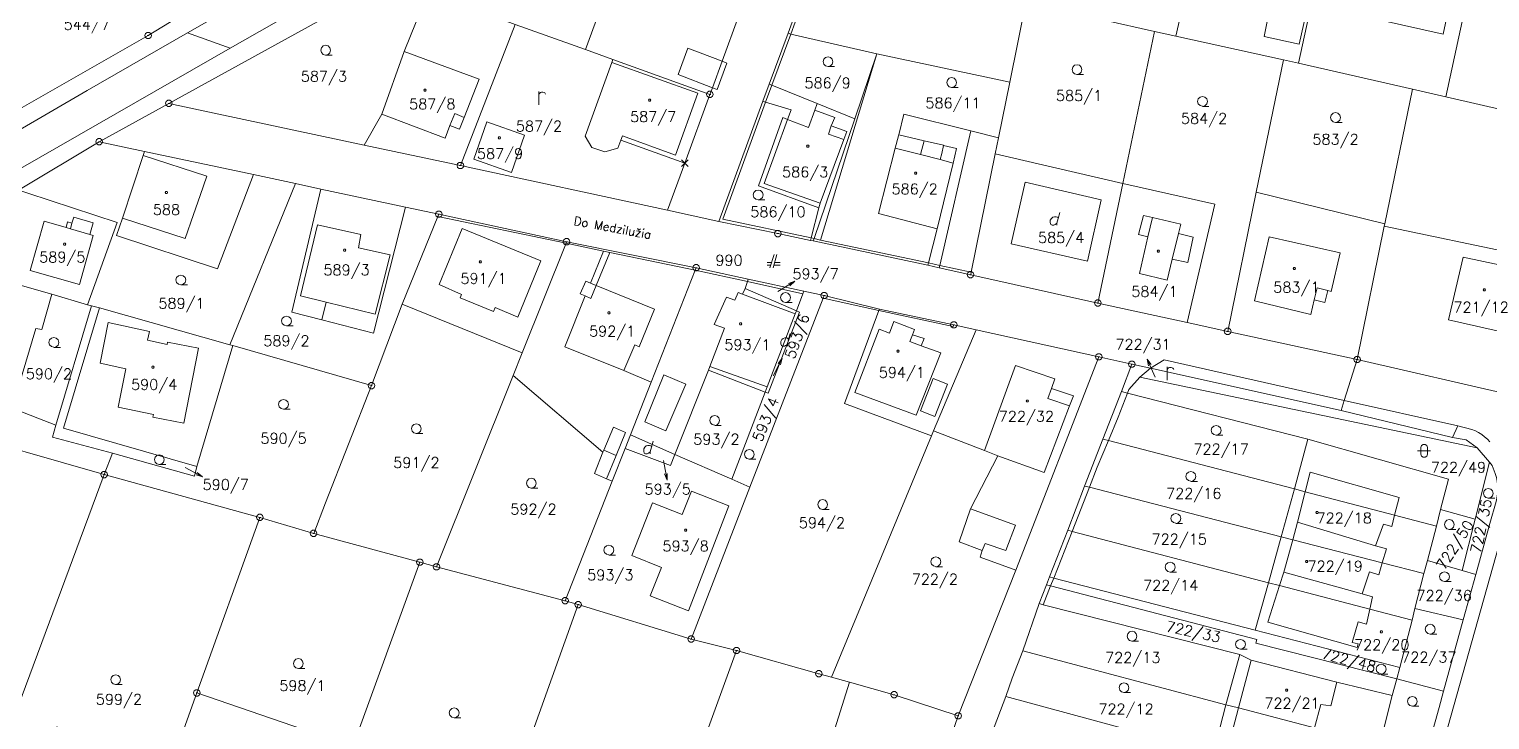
# Model space of a CAD drawing. Extents: x -443817 to 3, y -1171930 to -442383.
# Drawn here: x -442934 to -442713, y -1170515.4 to -1170410.9 of the extents above; entities that cross this region are included whole.
import ezdxf
from ezdxf.enums import TextEntityAlignment as Align

# ---------------------------------------------------------------- set-up
doc = ezdxf.new("R2010")
doc.units = 0
doc.header["$LTSCALE"] = 0.5
doc.header["$PDMODE"] = 3
doc.header["$PDSIZE"] = 0.5
for name, color, linetype, lineweight in [('KLADPAR', 7, 'Continuous', 0), ('ZAPPAR', 7, 'Continuous', 0), ('ZNACKY', 7, 'Continuous', 0)]:
    doc.layers.add(name, color=color, linetype=linetype, lineweight=lineweight)
doc.styles.add('ROMANS', font='romans.shx', dxfattribs={"height": 0.2})

# ---------------------------------------------------------------- blocks, each defined once
blk = doc.blocks.new('$5')
at = {"color": 0}
blk.add_line((-0.12, 0), (0.12, 0), dxfattribs=at)
at = {"color": 0, "flags": 128}
blk.add_lwpolyline([(0.15, 0.48), (0.4, 0.3), (0.5, 0.01), (0.4, -0.28), (0.15, -0.46), (-0.16, -0.46), (-0.41, -0.28), (-0.51, 0.01), (-0.41, 0.3), (-0.16, 0.48), (0.15, 0.48)], dxfattribs=at)
blk = doc.blocks.new('$30')
at = {"color": 0, "flags": 128}
blk.add_lwpolyline([(0, 0), (-0.38, 0.1), (-0.65, 0.37), (-0.75, 0.74), (-0.65, 1.11), (-0.38, 1.38), (-0.01, 1.48), (0.36, 1.38), (0.63, 1.11), (0.73, 0.73), (0.63, 0.35), (0.36, 0.08), (-0.02, -0.02), (0.98, -0.02)], dxfattribs=at)
blk = doc.blocks.new('$489')
at = {"color": 0}
blk.add_line((-0.2, 2), (0, 3), dxfattribs=at)
at = {"color": 0, "flags": 128}
blk.add_lwpolyline([(0, 0), (0, 3), (0.2, 2)], dxfattribs=at)
blk = doc.blocks.new('$431')
at = {"color": 0}
blk.add_line((0.63, 0.99), (0.9, 1.89), dxfattribs=at)
at = {"color": 0, "flags": 128}
blk.add_lwpolyline([(0.45, 0), (0.45, 0.27), (0.63, 0.99), (0.54, 1.17), (0.36, 1.26), (0.09, 1.26), (-0.18, 1.17), (-0.36, 0.99), (-0.54, 0.72), (-0.54, 0.36), (-0.45, 0.09), (-0.27, 0), (0, 0), (0.18, 0.09), (0.45, 0.27)], dxfattribs=at)
blk = doc.blocks.new('$45')
at = {"color": 0, "flags": 128}
blk.add_lwpolyline([(0.09, 0.15), (0.18, 0), (0.09, -0.15), (-0.09, -0.15), (-0.18, 0), (-0.09, 0.15), (0.09, 0.15)], dxfattribs=at)
blk = doc.blocks.new('$479')
at = {"color": 0, "flags": 128}
for points in [[(0, 0), (0, 1.27), (0, 2)], [(0, 1.6), (0.1, 1.73), (0.23, 1.84), (0.37, 1.89), (0.6, 1.9), (0.77, 1.87), (0.87, 1.8), (0.96, 1.7), (1, 1.6)]]:
    blk.add_lwpolyline(points, dxfattribs=at)
blk = doc.blocks.new('$42')
at = {"color": 0, "flags": 128}
for points in [[(-1, 1), (0.27, 1), (1, 1)], [(-0.5, 1.5), (-0.4, 1.79), (-0.15, 1.97), (0.16, 1.97), (0.41, 1.79), (0.51, 1.5), (0.51, 0.5), (0.41, 0.21), (0.16, 0.03), (-0.15, 0.03), (-0.4, 0.21), (-0.5, 0.5), (-0.5, 1.5)]]:
    blk.add_lwpolyline(points, dxfattribs=at)
blk = doc.blocks.new('$432')
at = {"color": 0}
for p, q in [((-0.32, 0.8), (-1, 0.8)), ((-1, 0.4), (-0.46, 0.4)), ((0.1, 2), (-0.6, 0)), ((-0.1, 0), (0.5, 2)), ((0.02, 0.4), (1, 0.4)), ((1, 0.8), (0.14, 0.8))]:
    blk.add_line(p, q, dxfattribs=at)

msp = doc.modelspace()

# ---------------------------------------------------------------- linework, layer by layer
at = {"layer": 'KLADPAR', "color": 7, "linetype": 'Continuous', "flags": 128}
for points in [[(-442799.44, -1170357.61), (-442803, -1170367.32), (-442804.82, -1170372.3), (-442805.81, -1170375.02), (-442805.93, -1170375.34), (-442811.09, -1170389.42), (-442812.89, -1170394.34), (-442819.16, -1170411.56), (-442822.02, -1170419.25), (-442822.97, -1170421.85), (-442829.62, -1170440.01), (-442837.4, -1170438.34), (-442834.8, -1170431.23), (-442830.99, -1170420.81), (-442830.61, -1170419.79), (-442829.15, -1170415.79), (-442824.19, -1170402.22), (-442811.76, -1170368.21), (-442810.24, -1170364.05), (-442799.44, -1170357.61)], [(-442760.53, -1170411.99), (-442763.76, -1170411.28), (-442778.98, -1170407.84), (-442774.83, -1170388.87), (-442756.14, -1170392.76), (-442760.53, -1170411.99)], [(-442849.82, -1170414), (-442860.47, -1170410.21), (-442873.6, -1170405.27), (-442878.78, -1170403.37), (-442877.39, -1170402.6), (-442855.96, -1170390.69), (-442854.64, -1170391.17), (-442842.99, -1170395.4), (-442849.82, -1170414)], [(-442783.22, -1170406.97), (-442785.61, -1170418.94), (-442805.76, -1170414.69), (-442818.76, -1170411.69), (-442819.16, -1170411.56), (-442812.89, -1170394.34), (-442812.52, -1170394.48), (-442809.4, -1170395.67), (-442813.12, -1170405.62), (-442803.66, -1170409.25), (-442802.43, -1170409.72), (-442796.49, -1170394.23), (-442794.75, -1170394.8), (-442781.63, -1170399.12), (-442783.22, -1170406.97)], [(-442741.95, -1170416.1), (-442744.22, -1170415.58), (-442760.53, -1170411.99), (-442756.14, -1170392.76), (-442737.71, -1170396.6), (-442741.95, -1170416.1)], [(-442824.19, -1170402.22), (-442829.15, -1170415.79), (-442830.61, -1170419.79), (-442830.99, -1170420.81), (-442845.66, -1170415.51), (-442849.82, -1170414), (-442842.99, -1170395.4), (-442824.19, -1170402.22)], [(-442724.72, -1170420.04), (-442741.95, -1170416.1), (-442737.71, -1170396.6), (-442733.54, -1170397.47), (-442733.01, -1170394.98), (-442714.84, -1170398.78), (-442719.67, -1170421.2), (-442724.72, -1170420.04)], [(-442940.01, -1170425.63), (-442940.7, -1170417.99), (-442941.28, -1170411.07), (-442943.66, -1170411.22), (-442943.96, -1170408.07), (-442946.92, -1170408.3), (-442946.92, -1170408.87), (-442949.97, -1170409.05), (-442953.9, -1170401.94), (-442956.54, -1170398.23), (-442956.58, -1170397.65), (-442935.92, -1170399.63), (-442932.01, -1170400.98), (-442910.41, -1170408.53), (-442915.98, -1170411.9), (-442940.01, -1170425.63)], [(-442719.67, -1170421.2), (-442714.84, -1170398.78), (-442712.75, -1170399.22), (-442692.18, -1170403.51), (-442697.09, -1170426.37), (-442719.67, -1170421.2)], [(-442878.78, -1170403.37), (-442873.6, -1170405.27), (-442877.25, -1170414.31), (-442880.63, -1170423.79), (-442883.31, -1170428.49), (-442912.84, -1170422.16), (-442878.78, -1170403.37)], [(-442883.31, -1170428.49), (-442880.63, -1170423.79), (-442877.25, -1170414.31), (-442873.6, -1170405.27), (-442860.47, -1170410.21), (-442868.74, -1170431.57), (-442883.31, -1170428.49)], [(-442783.22, -1170406.97), (-442778.98, -1170407.84), (-442763.76, -1170411.28), (-442768.54, -1170434.3), (-442787.85, -1170429.81), (-442787.36, -1170427.38), (-442785.61, -1170418.94), (-442783.22, -1170406.97)], [(-442834.8, -1170431.23), (-442837.4, -1170438.34), (-442868.74, -1170431.57), (-442860.47, -1170410.21), (-442849.82, -1170414), (-442845.66, -1170415.51), (-442845.83, -1170415.98), (-442849.86, -1170427.15), (-442848.84, -1170428.84), (-442846.91, -1170429.52), (-442844.91, -1170428.92), (-442844.49, -1170427.75), (-442834.8, -1170431.23)], [(-442809.05, -1170424.49), (-442814.76, -1170422.17), (-442821.62, -1170419.41), (-442822.02, -1170419.25), (-442819.16, -1170411.56), (-442818.76, -1170411.69), (-442805.76, -1170414.69), (-442809.05, -1170424.49)], [(-442748.34, -1170435.62), (-442752.67, -1170456.66), (-442758.8, -1170455.31), (-442754.62, -1170437.43), (-442768.54, -1170434.3), (-442763.76, -1170411.28), (-442760.53, -1170411.99), (-442744.22, -1170415.58), (-442748.34, -1170435.62)], [(-442830.99, -1170420.81), (-442834.8, -1170431.23), (-442844.49, -1170427.75), (-442844.91, -1170428.92), (-442846.91, -1170429.52), (-442848.84, -1170428.84), (-442849.86, -1170427.15), (-442845.83, -1170415.98), (-442845.66, -1170415.51), (-442830.99, -1170420.81)], [(-442787.36, -1170427.38), (-442791.53, -1170426.33), (-442801.64, -1170423.78), (-442802.44, -1170426.91), (-442802.48, -1170427.07), (-442802.95, -1170428.93), (-442805.47, -1170438.83), (-442796.63, -1170441.12), (-442797.94, -1170446.31), (-442798.03, -1170446.65), (-442815.35, -1170442.98), (-442815.23, -1170442.63), (-442809.05, -1170424.49), (-442805.76, -1170414.69), (-442785.61, -1170418.94), (-442787.36, -1170427.38)], [(-442728.89, -1170440.38), (-442748.34, -1170435.62), (-442744.22, -1170415.58), (-442741.95, -1170416.1), (-442724.72, -1170420.04), (-442728.89, -1170440.38)], [(-442814.76, -1170422.17), (-442809.05, -1170424.49), (-442815.23, -1170442.63), (-442815.35, -1170442.98), (-442815.79, -1170442.89), (-442815.7, -1170442.53), (-442814.53, -1170437.99), (-442823.66, -1170434.63), (-442819.95, -1170424.31), (-442819.24, -1170424.59), (-442818.71, -1170423.15), (-442822.56, -1170421.98), (-442822.97, -1170421.85), (-442822.02, -1170419.25), (-442821.62, -1170419.41), (-442814.76, -1170422.17)], [(-442728.98, -1170440.76), (-442728.89, -1170440.38), (-442724.72, -1170420.04), (-442719.67, -1170421.2), (-442697.09, -1170426.37), (-442701.42, -1170446.49), (-442702.15, -1170446.34), (-442708.79, -1170444.96), (-442728.98, -1170440.76)], [(-442820.7, -1170441.87), (-442815.79, -1170442.89), (-442815.35, -1170442.98), (-442798.03, -1170446.65), (-442796.3, -1170447.03), (-442791.55, -1170448.08), (-442772.29, -1170452.37), (-442758.8, -1170455.31), (-442752.67, -1170456.66), (-442733.1, -1170460.93), (-442735.03, -1170467.1), (-442735.5, -1170468.61), (-442764.34, -1170462.24), (-442767.17, -1170461.62), (-442772.14, -1170460.52), (-442790.73, -1170456.42), (-442794.11, -1170455.67), (-442805.36, -1170453.3), (-442813.69, -1170451.24), (-442816.78, -1170450.59), (-442825.2, -1170448.76), (-442833.08, -1170447.04), (-442852.66, -1170443.11), (-442872, -1170438.94), (-442877.05, -1170437.86), (-442889.83, -1170435.13), (-442893.67, -1170434.31), (-442900.03, -1170432.95), (-442916.51, -1170429.43), (-442923.37, -1170427.97), (-442912.84, -1170422.16), (-442883.31, -1170428.49), (-442868.74, -1170431.57), (-442837.4, -1170438.34), (-442829.62, -1170440.01), (-442820.7, -1170441.87)], [(-442814.53, -1170437.99), (-442815.7, -1170442.53), (-442815.79, -1170442.89), (-442820.7, -1170441.87), (-442829.62, -1170440.01), (-442822.97, -1170421.85), (-442822.56, -1170421.98), (-442818.71, -1170423.15), (-442819.24, -1170424.59), (-442819.95, -1170424.31), (-442823.66, -1170434.63), (-442814.53, -1170437.99)], [(-442787.36, -1170427.38), (-442787.85, -1170429.81), (-442791.48, -1170447.69), (-442791.55, -1170448.08), (-442796.3, -1170447.03), (-442798.03, -1170446.65), (-442797.94, -1170446.31), (-442796.63, -1170441.12), (-442805.47, -1170438.83), (-442802.95, -1170428.93), (-442802.48, -1170427.07), (-442802.44, -1170426.91), (-442801.64, -1170423.78), (-442791.53, -1170426.33), (-442787.36, -1170427.38)], [(-442905.46, -1170447.22), (-442900.03, -1170432.95), (-442893.67, -1170434.31), (-442903.62, -1170458.67), (-442923.33, -1170453.09), (-442924.53, -1170452.8), (-442925.14, -1170452.62), (-442920.66, -1170440.17), (-442934.16, -1170435.73), (-442935.6, -1170435.27), (-442923.37, -1170427.97), (-442916.51, -1170429.43), (-442916.71, -1170430.04), (-442919.86, -1170439.52), (-442920.74, -1170442.14), (-442905.46, -1170447.22)], [(-442900.03, -1170432.95), (-442905.46, -1170447.22), (-442920.74, -1170442.14), (-442919.86, -1170439.52), (-442916.71, -1170430.04), (-442916.51, -1170429.43), (-442900.03, -1170432.95)], [(-442787.85, -1170429.81), (-442768.54, -1170434.3), (-442772.29, -1170452.37), (-442791.55, -1170448.08), (-442791.48, -1170447.69), (-442787.85, -1170429.81)], [(-442935.6, -1170435.27), (-442934.16, -1170435.73), (-442920.66, -1170440.17), (-442925.14, -1170452.62), (-442930.53, -1170451.04), (-442945.11, -1170446.91), (-442949.84, -1170445.56), (-442950.19, -1170445.44), (-442951.72, -1170445.02), (-442935.6, -1170435.27)], [(-442903.62, -1170458.67), (-442893.67, -1170434.31), (-442889.83, -1170435.13), (-442894.21, -1170453.73), (-442889.7, -1170454.9), (-442881.87, -1170456.93), (-442877.05, -1170437.86), (-442872, -1170438.94), (-442872.13, -1170439.26), (-442877.54, -1170452.53), (-442882.18, -1170464.87), (-442903.18, -1170458.79), (-442903.62, -1170458.67)], [(-442881.87, -1170456.93), (-442889.7, -1170454.9), (-442894.21, -1170453.73), (-442889.83, -1170435.13), (-442877.05, -1170437.86), (-442881.87, -1170456.93)], [(-442748.34, -1170435.62), (-442728.89, -1170440.38), (-442728.98, -1170440.76), (-442733.1, -1170460.93), (-442752.67, -1170456.66), (-442748.34, -1170435.62)], [(-442928.15, -1170440.09), (-442928.36, -1170440.94), (-442931.71, -1170439.98), (-442933.83, -1170447.47), (-442926.36, -1170449.58), (-442924.27, -1170442.13), (-442924.8, -1170441.98), (-442924.31, -1170440.23), (-442927.22, -1170439.37), (-442927.49, -1170440.3), (-442928.15, -1170440.09)], [(-442928.36, -1170440.94), (-442928.15, -1170440.09), (-442927.49, -1170440.3), (-442927.22, -1170439.37), (-442924.31, -1170440.23), (-442924.8, -1170441.98), (-442924.27, -1170442.13), (-442926.36, -1170449.58), (-442933.83, -1170447.47), (-442931.71, -1170439.98), (-442928.36, -1170440.94)], [(-442877.54, -1170452.53), (-442872.13, -1170439.26), (-442872, -1170438.94), (-442852.66, -1170443.11), (-442852.74, -1170443.32), (-442859.38, -1170459.9), (-442877.54, -1170452.53)], [(-442702.15, -1170446.34), (-442701.42, -1170446.49), (-442705.02, -1170463.21), (-442705.88, -1170467.19), (-442709.42, -1170466.38), (-442733.1, -1170460.93), (-442728.98, -1170440.76), (-442708.79, -1170444.96), (-442702.15, -1170446.34)], [(-442951.72, -1170445.02), (-442950.19, -1170445.44), (-442965.3, -1170454.46), (-442965.18, -1170454.95), (-442964.53, -1170454.52), (-442948.49, -1170459.26), (-442945.96, -1170450.02), (-442945.11, -1170446.91), (-442930.53, -1170451.04), (-442932.07, -1170456.39), (-442932.97, -1170456.2), (-442936.55, -1170468.29), (-442968.69, -1170457.18), (-442978.12, -1170462.58), (-442978.66, -1170462.43), (-442978.94, -1170462.35), (-442980.49, -1170461.93), (-442951.72, -1170445.02)], [(-442843.01, -1170472.33), (-442843.82, -1170474.4), (-442845.76, -1170479.32), (-442846.64, -1170478.95), (-442848.45, -1170478.18), (-442847.19, -1170474.94), (-442860.75, -1170463.31), (-442859.38, -1170459.9), (-442852.74, -1170443.32), (-442852.66, -1170443.11), (-442833.08, -1170447.04), (-442833.22, -1170447.4), (-442839.87, -1170464.33), (-442843.01, -1170472.33)], [(-442825.32, -1170449.13), (-442825.68, -1170450.19), (-442817.91, -1170453.55), (-442818.09, -1170454.02), (-442822.33, -1170465.05), (-442822.63, -1170465.84), (-442831.23, -1170462.51), (-442836.31, -1170475.26), (-442843.01, -1170472.33), (-442839.87, -1170464.33), (-442833.22, -1170447.4), (-442833.08, -1170447.04), (-442825.2, -1170448.76), (-442825.32, -1170449.13)], [(-442816.92, -1170450.97), (-442817.91, -1170453.55), (-442825.68, -1170450.19), (-442825.32, -1170449.13), (-442825.2, -1170448.76), (-442816.78, -1170450.59), (-442816.92, -1170450.97)], [(-442925.14, -1170452.62), (-442924.53, -1170452.8), (-442929.92, -1170470.85), (-442936.55, -1170468.29), (-442932.97, -1170456.2), (-442932.07, -1170456.39), (-442930.53, -1170451.04), (-442925.14, -1170452.62)], [(-442824.93, -1170480.23), (-442813.85, -1170451.64), (-442813.69, -1170451.24), (-442805.36, -1170453.3), (-442805.43, -1170453.48), (-442810.62, -1170467.59), (-442797.47, -1170472.47), (-442812.58, -1170508.99), (-442814.52, -1170508.45), (-442826.96, -1170504.94), (-442833.84, -1170503.2), (-442824.93, -1170480.23)], [(-442822.63, -1170465.84), (-442822.17, -1170466.02), (-442817.45, -1170453.73), (-442817.91, -1170453.55), (-442816.92, -1170450.97), (-442816.78, -1170450.59), (-442813.69, -1170451.24), (-442813.85, -1170451.64), (-442824.93, -1170480.23), (-442827.69, -1170479.03), (-442822.63, -1170465.84)], [(-442924.53, -1170452.8), (-442923.33, -1170453.09), (-442928.75, -1170471.3), (-442908.58, -1170477.12), (-442908.98, -1170478.57), (-442921.34, -1170475.08), (-442930.46, -1170472.64), (-442929.92, -1170470.85), (-442924.53, -1170452.8)], [(-442903.62, -1170458.67), (-442903.18, -1170458.79), (-442908.58, -1170477.12), (-442928.75, -1170471.3), (-442923.33, -1170453.09), (-442903.62, -1170458.67)], [(-442890.93, -1170487.21), (-442889.13, -1170482.58), (-442882.18, -1170464.87), (-442877.54, -1170452.53), (-442859.38, -1170459.9), (-442860.75, -1170463.31), (-442872.35, -1170492.29), (-442874.88, -1170491.58), (-442890.93, -1170487.21)], [(-442822.17, -1170466.02), (-442822.63, -1170465.84), (-442822.33, -1170465.05), (-442818.09, -1170454.02), (-442817.91, -1170453.55), (-442817.45, -1170453.73), (-442822.17, -1170466.02)], [(-442805.43, -1170453.48), (-442805.36, -1170453.3), (-442794.11, -1170455.67), (-442790.73, -1170456.42), (-442797.15, -1170471.72), (-442797.47, -1170472.47), (-442810.62, -1170467.59), (-442805.43, -1170453.48)], [(-442921.34, -1170475.08), (-442922.6, -1170478.33), (-442946.91, -1170471.37), (-442958.58, -1170468.08), (-442978.12, -1170462.58), (-442968.69, -1170457.18), (-442936.55, -1170468.29), (-442929.92, -1170470.85), (-442930.46, -1170472.64), (-442921.34, -1170475.08)], [(-442784.74, -1170492.79), (-442790.12, -1170490.8), (-442789.79, -1170489.81), (-442793.3, -1170488.52), (-442791.57, -1170483.48), (-442787.42, -1170475.47), (-442789.44, -1170474.69), (-442797.15, -1170471.72), (-442790.73, -1170456.42), (-442772.14, -1170460.52), (-442784.74, -1170492.79)], [(-442908.58, -1170477.12), (-442903.18, -1170458.79), (-442882.18, -1170464.87), (-442889.13, -1170482.58), (-442890.93, -1170487.21), (-442899.05, -1170484.81), (-442922.6, -1170478.33), (-442921.34, -1170475.08), (-442908.98, -1170478.57), (-442908.58, -1170477.12)], [(-442713.05, -1170476.46), (-442715.24, -1170485.08), (-442720.46, -1170483.59), (-442719.28, -1170479.02), (-442740.56, -1170472.94), (-442767.84, -1170465.99), (-442768.74, -1170465.76), (-442767.17, -1170461.62), (-442764.34, -1170462.24), (-442765.97, -1170463.57), (-442714.91, -1170474.27), (-442713.05, -1170476.46)], [(-442765.97, -1170463.57), (-442764.34, -1170462.24), (-442735.5, -1170468.61), (-442718.66, -1170472.71), (-442716.59, -1170473.07), (-442714.91, -1170474.27), (-442765.97, -1170463.57)], [(-442848.45, -1170478.18), (-442846.64, -1170478.95), (-442845.76, -1170479.32), (-442852.87, -1170497.4), (-442872.35, -1170492.29), (-442860.75, -1170463.31), (-442847.19, -1170474.94), (-442848.45, -1170478.18)], [(-442742.57, -1170480.49), (-442770.71, -1170473.17), (-442771.55, -1170472.95), (-442768.74, -1170465.76), (-442767.84, -1170465.99), (-442740.56, -1170472.94), (-442719.28, -1170479.02), (-442720.46, -1170483.59), (-442721.08, -1170486.13), (-442727.43, -1170484.46), (-442740.94, -1170480.92), (-442742.57, -1170480.49)], [(-442922.6, -1170478.33), (-442942.82, -1170532.66), (-442942.96, -1170533.05), (-442945.8, -1170532.21), (-442945.67, -1170531.81), (-442944.97, -1170529.72), (-442939.53, -1170513.71), (-442951.18, -1170509.59), (-442957.48, -1170528.29), (-442957.63, -1170528.72), (-442966.67, -1170526.06), (-442966.5, -1170525.6), (-442958.17, -1170502.32), (-442956.84, -1170498.61), (-442951.67, -1170484.93), (-442946.91, -1170471.37), (-442922.6, -1170478.33)], [(-442793.44, -1170514.82), (-442803.13, -1170511.63), (-442809.9, -1170509.74), (-442812.58, -1170508.99), (-442797.47, -1170472.47), (-442797.15, -1170471.72), (-442789.44, -1170474.69), (-442787.42, -1170475.47), (-442791.57, -1170483.48), (-442793.3, -1170488.52), (-442789.79, -1170489.81), (-442790.12, -1170490.8), (-442784.74, -1170492.79), (-442793.44, -1170514.82)], [(-442744.58, -1170487.73), (-442773.58, -1170480.24), (-442774.32, -1170480.05), (-442771.55, -1170472.95), (-442770.71, -1170473.17), (-442742.57, -1170480.49), (-442744.58, -1170487.73)], [(-442715.16, -1170493.43), (-442717.21, -1170492.84), (-442715.24, -1170485.08), (-442713.05, -1170476.46), (-442712.65, -1170476.93), (-442712.2, -1170478.15), (-442712.02, -1170478.76), (-442711.9, -1170479.37), (-442711.83, -1170480), (-442711.81, -1170480.6), (-442711.85, -1170481.25), (-442711.94, -1170481.88), (-442712.06, -1170482.39), (-442713.01, -1170485.72), (-442715.16, -1170493.43)], [(-442908.58, -1170511.36), (-442912.57, -1170522.48), (-442929.78, -1170516.48), (-442936, -1170535.13), (-442942.96, -1170533.05), (-442942.82, -1170532.66), (-442922.6, -1170478.33), (-442899.05, -1170484.81), (-442908.58, -1170511.36)], [(-442746.51, -1170494.68), (-442776.21, -1170486.92), (-442776.85, -1170486.75), (-442774.32, -1170480.05), (-442773.58, -1170480.24), (-442744.58, -1170487.73), (-442746.51, -1170494.68)], [(-442842.79, -1170490.58), (-442839.67, -1170482.59), (-442835.2, -1170484.34), (-442833.8, -1170480.85), (-442828.15, -1170483.05), (-442834.25, -1170498.91), (-442840.01, -1170496.68), (-442838.33, -1170492.38), (-442842.79, -1170490.58)], [(-442840.01, -1170496.68), (-442834.25, -1170498.91), (-442828.15, -1170483.05), (-442833.8, -1170480.85), (-442835.2, -1170484.34), (-442839.67, -1170482.59), (-442842.79, -1170490.58), (-442838.33, -1170492.38), (-442840.01, -1170496.68)], [(-442744.58, -1170487.73), (-442742.57, -1170480.49), (-442740.94, -1170480.92), (-442727.43, -1170484.46), (-442721.08, -1170486.13), (-442722.47, -1170491.33), (-442722.99, -1170493.29), (-442729.28, -1170491.67), (-442742.83, -1170488.18), (-442744.58, -1170487.73)], [(-442890.93, -1170487.21), (-442874.88, -1170491.58), (-442885.01, -1170519.44), (-442887.65, -1170518.53), (-442908.58, -1170511.36), (-442899.05, -1170484.81), (-442890.93, -1170487.21)], [(-442717.21, -1170492.84), (-442722.47, -1170491.33), (-442721.08, -1170486.13), (-442720.46, -1170483.59), (-442715.24, -1170485.08), (-442717.21, -1170492.84)], [(-442776.21, -1170486.92), (-442746.51, -1170494.68), (-442748.5, -1170501.87), (-442778.98, -1170493.97), (-442779.65, -1170493.8), (-442776.85, -1170486.75), (-442776.21, -1170486.92)], [(-442746.51, -1170494.68), (-442744.58, -1170487.73), (-442742.83, -1170488.18), (-442729.28, -1170491.67), (-442722.99, -1170493.29), (-442724.34, -1170498.58), (-442724.79, -1170500.34), (-442731.18, -1170498.67), (-442744.82, -1170495.12), (-442746.51, -1170494.68)], [(-442724.34, -1170498.58), (-442722.99, -1170493.29), (-442722.47, -1170491.33), (-442717.21, -1170492.84), (-442715.16, -1170493.43), (-442717.05, -1170500.29), (-442724.34, -1170498.58)], [(-442850.91, -1170498), (-442864.96, -1170537.14), (-442882.09, -1170531.77), (-442887.76, -1170549.58), (-442895.16, -1170547.37), (-442885.01, -1170519.44), (-442874.88, -1170491.58), (-442872.35, -1170492.29), (-442852.87, -1170497.4), (-442850.91, -1170498)], [(-442727.77, -1170511.72), (-442736.14, -1170509.74), (-442749.13, -1170506.38), (-442750.84, -1170505.56), (-442780.59, -1170498.03), (-442781.17, -1170497.84), (-442780.07, -1170495), (-442779.45, -1170495.16), (-442748.25, -1170503.25), (-442748.43, -1170503.83), (-442727.07, -1170509.23), (-442727.77, -1170511.72)], [(-442727.07, -1170509.23), (-442748.43, -1170503.83), (-442748.25, -1170503.25), (-442779.45, -1170495.16), (-442780.07, -1170495), (-442779.65, -1170493.8), (-442778.98, -1170493.97), (-442748.5, -1170501.87), (-442726.63, -1170507.51), (-442727.07, -1170509.23)], [(-442748.5, -1170501.87), (-442746.51, -1170494.68), (-442744.82, -1170495.12), (-442731.18, -1170498.67), (-442724.79, -1170500.34), (-442726.63, -1170507.51), (-442748.5, -1170501.87)], [(-442826.96, -1170504.94), (-442837.43, -1170533.63), (-442841.02, -1170544.02), (-442856.36, -1170538.43), (-442863.24, -1170557.07), (-442871.21, -1170554.54), (-442864.96, -1170537.14), (-442850.91, -1170498), (-442833.84, -1170503.2), (-442826.96, -1170504.94)], [(-442752.94, -1170513.14), (-442783.66, -1170504.98), (-442781.17, -1170497.84), (-442780.59, -1170498.03), (-442750.84, -1170505.56), (-442752.94, -1170513.14)], [(-442726.63, -1170507.51), (-442724.79, -1170500.34), (-442724.34, -1170498.58), (-442717.05, -1170500.29), (-442720.02, -1170511.1), (-442727.07, -1170509.23), (-442726.63, -1170507.51)], [(-442814.52, -1170508.45), (-442812.58, -1170508.99), (-442809.9, -1170509.74), (-442815.19, -1170526.58), (-442804.18, -1170530.16), (-442801.79, -1170523.42), (-442796.91, -1170524.9), (-442802.95, -1170543.91), (-442822.49, -1170537.87), (-442837.43, -1170533.63), (-442826.96, -1170504.94), (-442814.52, -1170508.45)], [(-442754.81, -1170520.44), (-442786.25, -1170511.88), (-442785.26, -1170509.13), (-442783.66, -1170504.98), (-442752.94, -1170513.14), (-442754.81, -1170520.44)], [(-442752.94, -1170513.14), (-442750.84, -1170505.56), (-442749.13, -1170506.38), (-442736.14, -1170509.74), (-442727.77, -1170511.72), (-442729.72, -1170519.38), (-442738.02, -1170517.05), (-442739.53, -1170516.63), (-442751.04, -1170513.63), (-442752.94, -1170513.14)], [(-442892.43, -1170531.07), (-442912.9, -1170523.4), (-442912.57, -1170522.48), (-442908.58, -1170511.36), (-442887.65, -1170518.53), (-442892.43, -1170531.07)], [(-442815.19, -1170526.58), (-442809.9, -1170509.74), (-442803.13, -1170511.63), (-442793.44, -1170514.82), (-442796.91, -1170524.9), (-442801.79, -1170523.42), (-442804.18, -1170530.16), (-442815.19, -1170526.58)], [(-442729.72, -1170519.38), (-442727.77, -1170511.72), (-442727.07, -1170509.23), (-442720.02, -1170511.1), (-442720.69, -1170513.55), (-442722.85, -1170521.31), (-442729.72, -1170519.38)], [(-442756.74, -1170527.81), (-442788.88, -1170519.52), (-442788.42, -1170517.58), (-442786.25, -1170511.88), (-442754.81, -1170520.44), (-442756.74, -1170527.81)], [(-442739.53, -1170516.63), (-442738.02, -1170517.05), (-442729.72, -1170519.38), (-442731.59, -1170526.75), (-442739.97, -1170524.47), (-442741.52, -1170524.05), (-442752.97, -1170520.94), (-442754.81, -1170520.44), (-442752.94, -1170513.14), (-442751.04, -1170513.63), (-442739.53, -1170516.63)]]:
    msp.add_lwpolyline(points, close=True, dxfattribs=at)
for points in [[(-442878.78, -1170403.37), (-442912.84, -1170422.16), (-442923.37, -1170427.97), (-442935.6, -1170435.27)], [(-442940.01, -1170425.63), (-442915.98, -1170411.9), (-442910.41, -1170408.53)], [(-442796.91, -1170524.9), (-442793.44, -1170514.82), (-442793.44, -1170514.82), (-442784.74, -1170492.79), (-442772.14, -1170460.52), (-442767.17, -1170461.62), (-442768.74, -1170465.76), (-442771.55, -1170472.95), (-442774.32, -1170480.05), (-442776.85, -1170486.75), (-442779.65, -1170493.8), (-442780.07, -1170495), (-442781.17, -1170497.84), (-442783.66, -1170504.98), (-442785.26, -1170509.13), (-442786.25, -1170511.88), (-442788.42, -1170517.58)], [(-442712.65, -1170476.93), (-442713.05, -1170476.46), (-442714.91, -1170474.27), (-442716.59, -1170473.07), (-442718.66, -1170472.71), (-442735.5, -1170468.61), (-442735.03, -1170467.1), (-442733.1, -1170460.93), (-442709.42, -1170466.38)], [(-442852.87, -1170497.4), (-442845.76, -1170479.32), (-442843.82, -1170474.4), (-442836.95, -1170476.94), (-442836.31, -1170475.26), (-442827.69, -1170479.03), (-442824.93, -1170480.23), (-442833.84, -1170503.2)], [(-442722.85, -1170521.31), (-442720.69, -1170513.55), (-442720.02, -1170511.1), (-442717.05, -1170500.29), (-442715.16, -1170493.43), (-442713.01, -1170485.72)], [(-442833.84, -1170503.2), (-442850.91, -1170498), (-442852.87, -1170497.4)]]:
    msp.add_lwpolyline(points, dxfattribs=at)
at = {"layer": 'KLADPAR', "color": 7, "linetype": 'Continuous'}
msp.add_point((-442834.8, -1170431.23), dxfattribs=at)
for points in [[(-442861.03, -1170432.6), (-442859.06, -1170426.97), (-442864.75, -1170424.98), (-442866.72, -1170430.61)], [(-442859.06, -1170426.97), (-442861.03, -1170432.6), (-442866.72, -1170430.61), (-442864.75, -1170424.98)], [(-442754.62, -1170437.43), (-442758.8, -1170455.31), (-442772.29, -1170452.37), (-442768.54, -1170434.3)], [(-442822.63, -1170465.84), (-442827.69, -1170479.03), (-442836.31, -1170475.26), (-442831.23, -1170462.51)], [(-442836.31, -1170475.26), (-442836.95, -1170476.94), (-442843.82, -1170474.4), (-442843.01, -1170472.33)]]:
    msp.add_3dface(points, dxfattribs=at)
at = {"layer": 'ZAPPAR', "color": 7, "linetype": 'Continuous'}
for p, q in [((-442818.76, -1170411.69), (-442812.52, -1170394.48)), ((-442821.62, -1170419.41), (-442818.76, -1170411.69)), ((-442822.56, -1170421.98), (-442821.62, -1170419.41)), ((-442814.76, -1170422.17), (-442815.14, -1170423.21)), ((-442802.44, -1170426.91), (-442798.56, -1170427.83)), ((-442791.53, -1170426.33), (-442796.22, -1170446.68)), ((-442802.95, -1170428.93), (-442799.15, -1170429.91)), ((-442796.63, -1170441.12), (-442794.21, -1170431.19)), ((-442795.93, -1170429.77), (-442796.18, -1170430.68)), ((-442814.53, -1170437.99), (-442814.32, -1170437.28)), ((-442872.13, -1170439.26), (-442852.74, -1170443.32)), ((-442764.02, -1170439.45), (-442765.4, -1170439.13)), ((-442764.73, -1170442.37), (-442764.02, -1170439.45)), ((-442924.8, -1170441.98), (-442927.73, -1170441.13)), ((-442815.23, -1170442.63), (-442815.7, -1170442.53)), ((-442797.94, -1170446.31), (-442814.25, -1170442.84)), ((-442761.07, -1170445.71), (-442760.13, -1170441.86)), ((-442852.74, -1170443.32), (-442847.1, -1170444.5)), ((-442833.22, -1170447.4), (-442846.14, -1170444.7)), ((-442796.3, -1170447.03), (-442796.22, -1170446.68)), ((-442849.07, -1170449.37), (-442848.19, -1170449.73)), ((-442833.22, -1170447.4), (-442825.32, -1170449.13)), ((-442825.32, -1170449.13), (-442816.92, -1170450.97)), ((-442818.09, -1170454.02), (-442826.08, -1170451.04)), ((-442813.85, -1170451.64), (-442805.43, -1170453.48)), ((-442889.7, -1170454.9), (-442889.03, -1170452.22)), ((-442839.87, -1170464.33), (-442844.01, -1170462.59)), ((-442822.33, -1170465.05), (-442831.02, -1170461.97)), ((-442718.66, -1170472.71), (-442717.88, -1170470.96)), ((-442742.57, -1170480.49), (-442740.56, -1170472.94)), ((-442847.19, -1170474.94), (-442847.05, -1170474.61)), ((-442846.64, -1170478.95), (-442845.18, -1170475.44)), ((-442776.21, -1170486.92), (-442773.58, -1170480.24)), ((-442778.98, -1170493.97), (-442776.21, -1170486.92)), ((-442742.83, -1170488.18), (-442744.18, -1170493.1)), ((-442780.59, -1170498.03), (-442779.45, -1170495.16)), ((-442779.45, -1170495.16), (-442778.98, -1170493.97)), ((-442749.13, -1170506.38), (-442751.04, -1170513.63)), ((-442751.04, -1170513.63), (-442752.97, -1170520.94))]:
    msp.add_line(p, q, dxfattribs=at)
at = {"layer": 'ZAPPAR', "color": 7, "linetype": 'Continuous', "flags": 128}
for points in [[(-442753.77, -1170404.06), (-442745.92, -1170406.01), (-442747.14, -1170412.07), (-442741.88, -1170413.22), (-442738.76, -1170399.55), (-442739.21, -1170399.38), (-442739.47, -1170400.39), (-442745.05, -1170399.21), (-442744.76, -1170398.11), (-442745.38, -1170397.95), (-442745.51, -1170398.42), (-442748.37, -1170397.78), (-442748.44, -1170397.29), (-442751.94, -1170396.57), (-442753.77, -1170404.06)], [(-442729.77, -1170409.55), (-442720.09, -1170411.68), (-442717.7, -1170400.56), (-442728.53, -1170398.23), (-442729.69, -1170403.04), (-442728.35, -1170403.36), (-442729.77, -1170409.55)], [(-442879.37, -1170445.06), (-442884.14, -1170444.03), (-442883.78, -1170442.01), (-442890.37, -1170440.52), (-442892.9, -1170451.28), (-442889.03, -1170452.22), (-442881.61, -1170454.03), (-442879.37, -1170445.06)], [(-442868.49, -1170441.11), (-442871.96, -1170449.59), (-442868.57, -1170451.09), (-442868.75, -1170451.58), (-442863.73, -1170453.63), (-442863.5, -1170453.04), (-442860.03, -1170454.53), (-442856.55, -1170446.01), (-442868.49, -1170441.11)], [(-442913.03, -1170458.29), (-442908.36, -1170459.2), (-442910.57, -1170470.54), (-442915.25, -1170469.63), (-442915.17, -1170469.24), (-442920.52, -1170468.14), (-442919.32, -1170462.3), (-442923.24, -1170461.49), (-442922, -1170455.29), (-442915.77, -1170456.67), (-442916.06, -1170457.97), (-442913.1, -1170458.62), (-442913.03, -1170458.29)]]:
    msp.add_lwpolyline(points, close=True, dxfattribs=at)
for points in [[(-443211.73, -1170697.25), (-443206.73, -1170694.9), (-443185.44, -1170673.64), (-443159.63, -1170638.98), (-443141.44, -1170613.46), (-443127.32, -1170597.2), (-443123.07, -1170591.49), (-443059.39, -1170512.75), (-443026.69, -1170484.73), (-442998.42, -1170463.72), (-442985.41, -1170455.25), (-442925.19, -1170420.22), (-442910.04, -1170411.51)], [(-443207.77, -1170702.25), (-443203.06, -1170699.41), (-443178.19, -1170674.84), (-443136.99, -1170615.31), (-443123.24, -1170599.83), (-443106.64, -1170578.97), (-443069.19, -1170532.75), (-443057.86, -1170518.82), (-443045.67, -1170506.73), (-443024.26, -1170488.95), (-442995.54, -1170467.34), (-442984.08, -1170460.02), (-442903.58, -1170413.79)], [(-442829.15, -1170415.79), (-442834.33, -1170413.83), (-442835.8, -1170417.8), (-442830.61, -1170419.79)], [(-442877.25, -1170414.31), (-442865.9, -1170418.5), (-442868.17, -1170424.28)], [(-442845.83, -1170415.98), (-442832.82, -1170420.64), (-442836.22, -1170429.99), (-442844.24, -1170427.07), (-442844.49, -1170427.75)], [(-442829.15, -1170415.79), (-442828.43, -1170416.06), (-442829.9, -1170420.06), (-442830.61, -1170419.79)], [(-442805.76, -1170414.69), (-442814.25, -1170442.84), (-442815.23, -1170442.63)], [(-442822.56, -1170421.98), (-442829.03, -1170439.69), (-442815.7, -1170442.53)], [(-442880.63, -1170423.79), (-442871.02, -1170427.41), (-442870.33, -1170425.51)], [(-442819.24, -1170424.59), (-442822.8, -1170434.28), (-442814.32, -1170437.28), (-442810.74, -1170427.62)], [(-442819.24, -1170424.59), (-442816.08, -1170425.81), (-442815.14, -1170423.21), (-442812.12, -1170424.29), (-442812.65, -1170425.58)], [(-442795.93, -1170429.77), (-442795.64, -1170428.52), (-442795.68, -1170428.51), (-442798.56, -1170427.83), (-442799.15, -1170429.91)], [(-442794.21, -1170431.19), (-442793.67, -1170428.98), (-442795.64, -1170428.52)], [(-442916.71, -1170430.04), (-442907.09, -1170433.18), (-442908.12, -1170436.12), (-442909.12, -1170439), (-442910.38, -1170442.62), (-442919.86, -1170439.52)], [(-442799.15, -1170429.91), (-442796.18, -1170430.68), (-442794.21, -1170431.19)], [(-442928.36, -1170440.94), (-442927.73, -1170441.13), (-442927.49, -1170440.3)], [(-442765.4, -1170439.13), (-442766.15, -1170442.01), (-442764.73, -1170442.37)], [(-442760.13, -1170441.86), (-442759.78, -1170440.42), (-442764.02, -1170439.45)], [(-442764.73, -1170442.37), (-442766.01, -1170447.92), (-442761.85, -1170448.9), (-442761.07, -1170445.71)], [(-442760.13, -1170441.86), (-442757.88, -1170442.4), (-442758.72, -1170446.23), (-442761.07, -1170445.71)], [(-442746.42, -1170442.37), (-442748.64, -1170452.05), (-442740.09, -1170454.09), (-442739.58, -1170451.9)], [(-442737.5, -1170450.49), (-442737.01, -1170450.61), (-442735.64, -1170444.77), (-442746.42, -1170442.37)], [(-442847.1, -1170444.5), (-442849.07, -1170449.37), (-442849.76, -1170449.05), (-442850.61, -1170450.98), (-442849.87, -1170451.3), (-442848.99, -1170451.68), (-442848.19, -1170449.73)], [(-442847.1, -1170444.5), (-442846.14, -1170444.7), (-442848.19, -1170449.73)], [(-442708.79, -1170444.96), (-442709.25, -1170447.1), (-442717.07, -1170445.43), (-442719.26, -1170454.9), (-442707.02, -1170457.69), (-442705.76, -1170452.92)], [(-442791.48, -1170447.69), (-442796.22, -1170446.68), (-442797.94, -1170446.31)], [(-442848.19, -1170449.73), (-442839.39, -1170453.31), (-442841.7, -1170458.98), (-442842.37, -1170458.7), (-442844.01, -1170462.59), (-442852.92, -1170458.98), (-442849.87, -1170451.3)], [(-442825.68, -1170450.19), (-442826.08, -1170451.04), (-442826.73, -1170450.77), (-442827.22, -1170451.92), (-442828.48, -1170451.46), (-442830.33, -1170455.63), (-442828.77, -1170456.19), (-442831.02, -1170461.97), (-442831.23, -1170462.51)], [(-442739.58, -1170451.9), (-442739.15, -1170450.07), (-442737.5, -1170450.49)], [(-442739.58, -1170451.9), (-442737.99, -1170452.29), (-442737.5, -1170450.49)], [(-442805.43, -1170453.48), (-442794.21, -1170455.94), (-442794.11, -1170455.67)], [(-442800.36, -1170457.16), (-442800.07, -1170456.36), (-442803.19, -1170455.17), (-442803.83, -1170456.93), (-442805.39, -1170456.32), (-442809.05, -1170465.9)], [(-442799.04, -1170458.83), (-442800.74, -1170458.2), (-442800.36, -1170457.16)], [(-442799.04, -1170458.83), (-442798.58, -1170457.72), (-442800.36, -1170457.16)], [(-442809.05, -1170465.9), (-442799.8, -1170469.32), (-442796.08, -1170459.92), (-442799.04, -1170458.83)], [(-442789.44, -1170474.69), (-442784.76, -1170461.8), (-442778.84, -1170463.86), (-442779.33, -1170465.31)], [(-442735.03, -1170467.1), (-442762.29, -1170460.97), (-442764.34, -1170462.24)], [(-442767.84, -1170465.99), (-442767.63, -1170465.44), (-442765.97, -1170463.57)], [(-442767.84, -1170465.99), (-442769.25, -1170469.63), (-442770.71, -1170473.17)], [(-442735.03, -1170467.1), (-442717.88, -1170470.96), (-442715.73, -1170471.51), (-442715.2, -1170471.72), (-442714.71, -1170471.97), (-442714.24, -1170472.27), (-442713.81, -1170472.59), (-442713.39, -1170472.97), (-442713.01, -1170473.37)], [(-442787.42, -1170475.47), (-442780.45, -1170478.01), (-442776.59, -1170467.93)], [(-442773.58, -1170480.24), (-442772.39, -1170477.22), (-442770.71, -1170473.17)], [(-442727.43, -1170484.46), (-442726.75, -1170481.79), (-442740.19, -1170477.94), (-442740.94, -1170480.92)], [(-442740.94, -1170480.92), (-442742.1, -1170485.54), (-442742.83, -1170488.18)], [(-442791.57, -1170483.48), (-442784.79, -1170485.97), (-442786.25, -1170489.79), (-442789.37, -1170488.73), (-442789.79, -1170489.81)], [(-442710.27, -1170484.07), (-442739.04, -1170586.43)], [(-442727.43, -1170484.46), (-442727.86, -1170486.16), (-442729.09, -1170485.84), (-442730.3, -1170489.09)], [(-442729.28, -1170491.67), (-442728.65, -1170489.54), (-442730.3, -1170489.09), (-442742.1, -1170485.54)], [(-442744.82, -1170495.12), (-442744.18, -1170493.1), (-442732.31, -1170496.38), (-442730.78, -1170496.8), (-442731.18, -1170498.67)], [(-442729.28, -1170491.67), (-442729.83, -1170493.5), (-442731.24, -1170493.05), (-442732.31, -1170496.38)], [(-442744.82, -1170495.12), (-442746.59, -1170500.66), (-442733.11, -1170504.46), (-442732.92, -1170503.95), (-442733.82, -1170503.7), (-442732.96, -1170500.59), (-442731.66, -1170500.93), (-442731.18, -1170498.67)], [(-442736.14, -1170509.74), (-442737.07, -1170513.31), (-442738.57, -1170513.1), (-442739.53, -1170516.63)]]:
    msp.add_lwpolyline(points, dxfattribs=at)
at = {"layer": 'ZAPPAR', "color": 7, "linetype": 'Continuous'}
for points in [[(-442899.75, -1170405.59), (-442910.04, -1170411.51), (-442903.58, -1170413.79), (-442894.71, -1170408.75)], [(-442870.33, -1170425.51), (-442869.59, -1170423.69), (-442868.17, -1170424.28), (-442868.87, -1170426.06)], [(-442812.65, -1170425.58), (-442813.08, -1170426.8), (-442810.74, -1170427.62), (-442810.29, -1170426.41)], [(-442773.89, -1170446.06), (-442771.83, -1170436.74), (-442783.31, -1170434.09), (-442785.42, -1170443.42)], [(-442834.65, -1170464.62), (-442837.94, -1170463.23), (-442840.82, -1170470.34), (-442837.64, -1170471.68)], [(-442795.07, -1170464.66), (-442797.21, -1170463.77), (-442799.14, -1170468.69), (-442796.97, -1170469.53)], [(-442776.01, -1170466.42), (-442779.33, -1170465.31), (-442779.86, -1170466.8), (-442776.59, -1170467.93)], [(-442847.05, -1170474.61), (-442845.6, -1170471.17), (-442843.75, -1170471.98), (-442845.18, -1170475.44)]]:
    msp.add_3dface(points, dxfattribs=at)

# ---------------------------------------------------------------- block references
at = {"layer": 'KLADPAR', "color": 7, "linetype": 'Continuous'}
for name, p in [('$30', (-442889.12, -1170414.86)), ('$30', (-442813.11, -1170416.59)), ('$30', (-442775.45, -1170417.79)), ('$30', (-442794.42, -1170419.75)), ('$45', (-442874.09, -1170420.16)), ('$479', (-442856.85, -1170422.38)), ('$45', (-442840.1, -1170421.67)), ('$30', (-442756.48, -1170422.6)), ('$30', (-442736.36, -1170425.04)), ('$45', (-442862.83, -1170427.36)), ('$45', (-442816.18, -1170428.65)), ('$45', (-442799.86, -1170432.72)), ('$45', (-442913.2, -1170435.64)), ('$30', (-442823.68, -1170436.75)), ('$431', (-442778.96, -1170440.57)), ('$45', (-442928.61, -1170443.47)), ('$45', (-442886.26, -1170444.36)), ('$432', (-442821.35, -1170447.03)), ('$45', (-442763.17, -1170444.53)), ('$45', (-442865.73, -1170446.15)), ('$45', (-442742.58, -1170447.16)), ('$30', (-442911.02, -1170449.61)), ('$30', (-442819.55, -1170452.28)), ('$45', (-442713.86, -1170450.35)), ('$45', (-442846.27, -1170453.83)), ('$30', (-442895.03, -1170455.82)), ('$45', (-442826.36, -1170455.5)), ('$30', (-442930.23, -1170459.07)), ('$431', (-442819.73, -1170458.89)), ('$45', (-442802.55, -1170459.67)), ('$45', (-442915.25, -1170462.09)), ('$479', (-442761.83, -1170464.02)), ('$30', (-442895.48, -1170468.43)), ('$45', (-442782.96, -1170467.19)), ('$30', (-442830.25, -1170470.86)), ('$30', (-442875.39, -1170472.11)), ('$30', (-442754.41, -1170472.36)), ('$431', (-442840.47, -1170475.16)), ('$42', (-442722.97, -1170475.73)), ('$30', (-442914.27, -1170476.8)), ('$30', (-442825.02, -1170475.99)), ('$30', (-442758.24, -1170479.33)), ('$30', (-442858, -1170480.36)), ('$30', (-442713.24, -1170481.89)), ('$30', (-442813.93, -1170483.59)), ('$30', (-442760.51, -1170485.69)), ('$45', (-442739.15, -1170484.05)), ('$45', (-442834.67, -1170486.72)), ('$30', (-442719.14, -1170486.61)), ('$30', (-442846.27, -1170490.48)), ('$30', (-442796.81, -1170492.24)), ('$45', (-442740.73, -1170491.45)), ('$30', (-442761.37, -1170493.06)), ('$30', (-442719.86, -1170494.5)), ('$30', (-442767.13, -1170503.51)), ('$45', (-442729.41, -1170502.13)), ('$30', (-442722.04, -1170502.44)), ('$30', (-442750.73, -1170504.73)), ('$30', (-442893.23, -1170507.65)), ('$30', (-442729.45, -1170508.48)), ('$30', (-442920.87, -1170510.08)), ('$30', (-442768.35, -1170511.29)), ('$45', (-442743.74, -1170510.92)), ('$30', (-442869.67, -1170515.1)), ('$30', (-442724.72, -1170513.36))]:
    msp.add_blockref(name, p, dxfattribs=at)
for p, rotation in [((-442820.7, -1170450.65), 301.547688), ((-442821.45, -1170463.37), 331.971755), ((-442763.64, -1170463.6), 24.001203), ((-442910.39, -1170477.23), 241.4444279999999), ((-442837.99, -1170476.21), 189.820915)]:
    msp.add_blockref('$489', p, dxfattribs=dict(at, rotation=rotation))
at = {"layer": 'ZNACKY', "color": 7, "linetype": 'Continuous'}
for p in [(-442915.98, -1170411.9), (-442830.99, -1170420.81), (-442912.84, -1170422.16), (-442923.37, -1170427.97), (-442868.74, -1170431.57), (-442872, -1170438.94), (-442852.66, -1170443.11), (-442820.7, -1170441.87), (-442833.08, -1170447.04), (-442791.55, -1170448.08), (-442813.69, -1170451.24), (-442772.29, -1170452.37), (-442794.11, -1170455.67), (-442752.67, -1170456.66), (-442772.14, -1170460.52), (-442733.1, -1170460.93), (-442767.17, -1170461.62), (-442882.18, -1170464.87), (-442922.6, -1170478.33), (-442899.05, -1170484.81), (-442890.93, -1170487.21), (-442874.88, -1170491.58), (-442872.35, -1170492.29), (-442852.87, -1170497.4), (-442850.91, -1170498), (-442833.84, -1170503.2), (-442826.96, -1170504.94), (-442814.52, -1170508.45), (-442908.58, -1170511.36), (-442803.13, -1170511.63), (-442793.44, -1170514.82)]:
    msp.add_blockref('$5', p, dxfattribs=at)

# ---------------------------------------------------------------- texts
at = {"layer": 'KLADPAR', "color": 7, "linetype": 'Continuous', "style": 'ROMANS'}
for s, p in [('544/7', (-442925.25, -1170409.42)), ('587/3', (-442889.38, -1170417.27)), ('586/9', (-442813.19, -1170418.27)), ('585/1', (-442775.15, -1170420.19)), ('587/8', (-442872.99, -1170421.46)), ('586/11', (-442794.22, -1170421.31)), ('587/2', (-442856.85, -1170424.82)), ('587/7', (-442839.57, -1170423.37)), ('584/2', (-442756.24, -1170423.64)), ('583/2', (-442736.36, -1170426.8)), ('587/9', (-442862.74, -1170428.97)), ('586/3', (-442816.58, -1170431.75)), ('586/2', (-442800.02, -1170434.32)), ('588', (-442913.2, -1170437.44)), ('586/10', (-442820.7, -1170437.78)), ('585/4', (-442777.86, -1170441.67)), ('589/5', (-442928.95, -1170444.62)), ('990', (-442828.1, -1170445.1)), ('589/3', (-442885.96, -1170446.56)), ('593/7', (-442815.01, -1170447.15)), ('591/1', (-442865.23, -1170447.85)), ('584/1', (-442763.75, -1170449.83)), ('583/1', (-442742.28, -1170449.18)), ('589/1', (-442910.92, -1170451.61)), ('721/12', (-442714.34, -1170452.21)), ('592/1', (-442845.77, -1170455.83)), ('589/2', (-442895.05, -1170457.28)), ('593/1', (-442825.31, -1170457.88)), ('722/31', (-442765.47, -1170457.82)), ('590/2', (-442930.98, -1170462.28)), ('594/1', (-442801.95, -1170462.07)), ('590/4', (-442915.05, -1170463.89)), ('722/32', (-442783.12, -1170468.71)), ('590/5', (-442895.48, -1170472.03)), ('593/2', (-442830.01, -1170472.18)), ('722/17', (-442753.67, -1170473.66)), ('591/2', (-442875.39, -1170475.71)), ('722/49', (-442717.76, -1170476.43)), ('590/7', (-442904.23, -1170479.03)), ('593/5', (-442837.38, -1170479.73)), ('722/16', (-442757.8, -1170480.37)), ('592/2', (-442857.68, -1170482.76)), ('594/2', (-442814.05, -1170484.81)), ('722/18', (-442735.05, -1170484.09)), ('722/15', (-442760, -1170487.3)), ('593/8', (-442834.67, -1170488.32)), ('722/19', (-442736.41, -1170491.37)), ('593/3', (-442846.06, -1170492.7)), ('722/2', (-442796.97, -1170493.36)), ('722/14', (-442761.29, -1170494.28)), ('722/36', (-442719.92, -1170495.82)), ('722/20', (-442729.37, -1170503.27)), ('722/13', (-442767.03, -1170505.21)), ('722/37', (-442722.24, -1170505.14)), ('598/1', (-442892.63, -1170509.45)), ('599/2', (-442920.39, -1170511.52)), ('722/12', (-442768.05, -1170512.99)), ('722/21', (-442742.94, -1170512.12))]:
    msp.add_text(s, height=1.6, dxfattribs=at).set_placement(p, align=Align.TOP_CENTER)
for s, rotation, p in [('593/6', 70.703, (-442818.56, -1170457.14)), ('593/4', 67.38, (-442823.29, -1170469.65)), ('722/35', 78.037, (-442715.12, -1170485.94)), ('722/50', 56.952, (-442718.97, -1170488.52)), ('722/33', 348.015, (-442757.7, -1170501.31)), ('722/48', 344.978, (-442734.12, -1170505.62))]:
    msp.add_text(s, height=1.6, rotation=rotation, dxfattribs=at).set_placement(p, align=Align.TOP_CENTER)
at = {"layer": 'ZNACKY', "color": 7, "linetype": 'Continuous', "style": 'ROMANS'}
msp.add_text('Do Medzilužia', height=1.3, rotation=349.447, dxfattribs=at).set_placement((-442851.66, -1170440.53))

doc.saveas('drawing.dxf')
